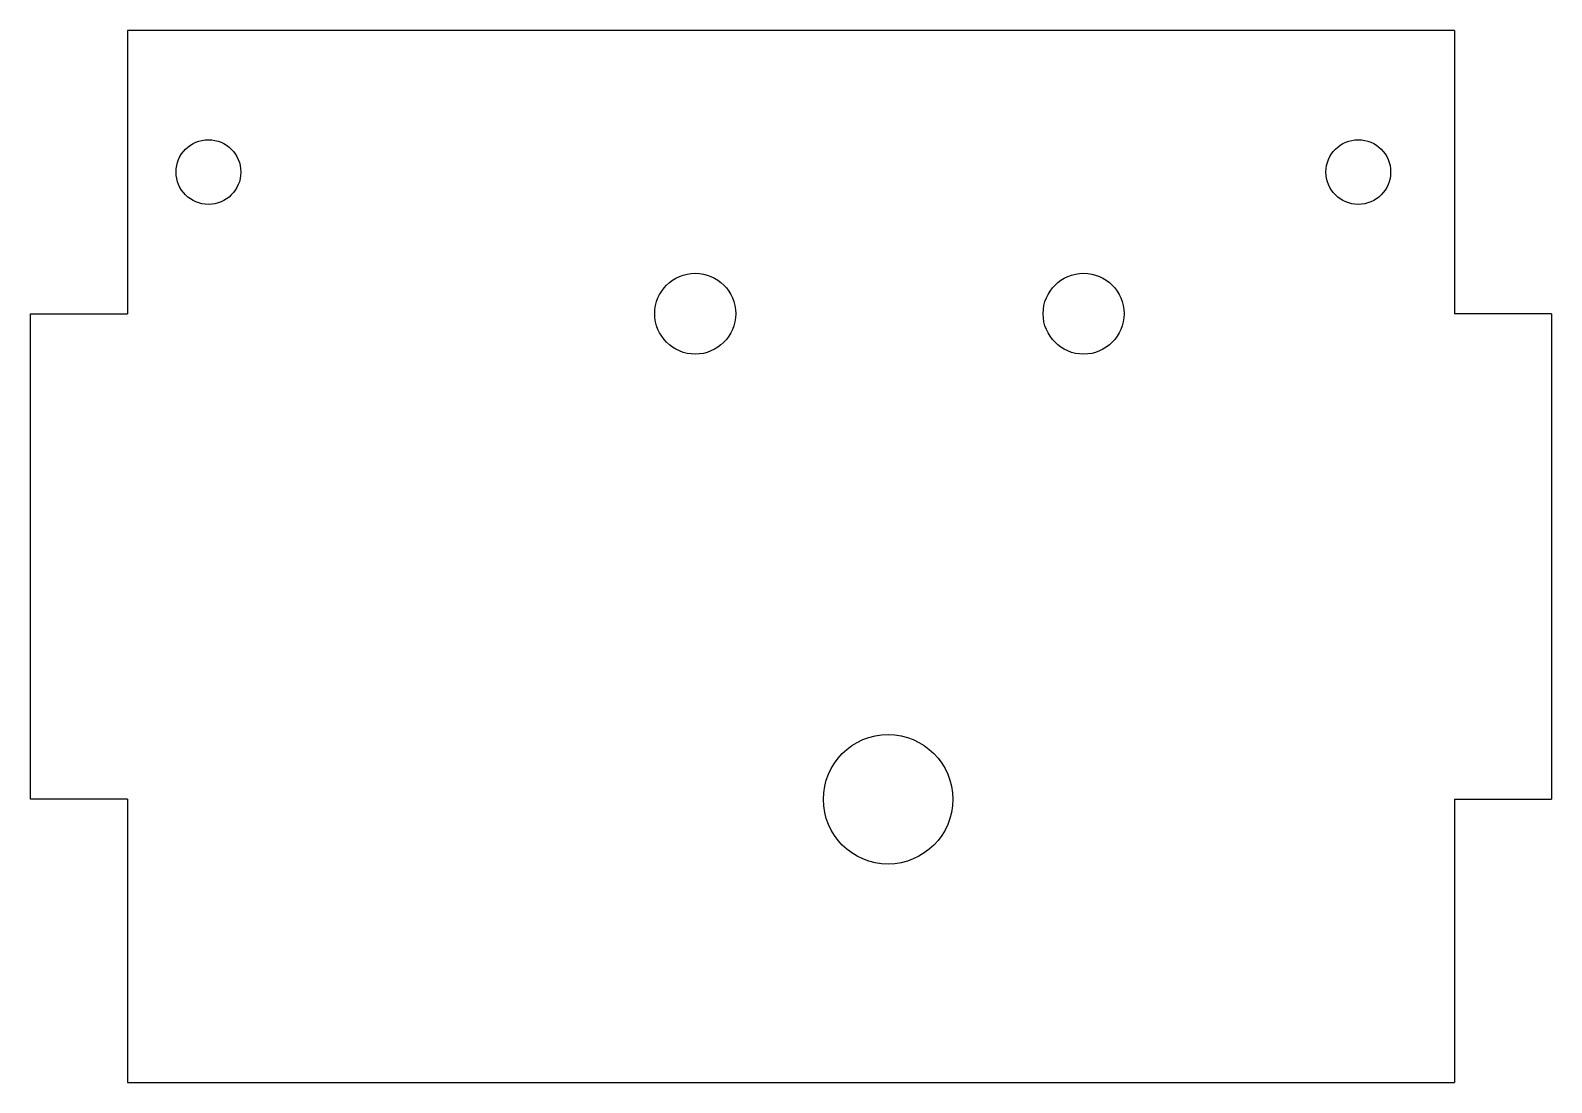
# Model space of a CAD drawing. Header units: millimetres. Extents: x -28 to 66, y 0 to 65.
import ezdxf

# ---------------------------------------------------------------- set-up
doc = ezdxf.new("R2010")
doc.units = ezdxf.units.MM

msp = doc.modelspace()

# ---------------------------------------------------------------- linework, layer by layer
at = {"color": 7, "linetype": 'Continuous', "lineweight": 25}
for p, q in [((60, 65), (-22, 65)), ((-22, 65), (-22, 47.5)), ((60, 65), (60, 47.5)), ((-28, 17.5), (-28, 47.5)), ((-28, 47.5), (-22, 47.5)), ((66, 47.5), (60, 47.5)), ((66, 47.5), (66, 17.5)), ((-22, 17.5), (-28, 17.5)), ((-22, 17.5), (-22, 0)), ((60, 17.5), (66, 17.5)), ((60, 17.5), (60, 0)), ((-22, 0), (60, 0))]:
    msp.add_line(p, q, dxfattribs=at)
for centre, radius in [((-17, 56.25), 2), ((54.056, 56.25), 2), ((13.082, 47.5), 2.5), ((37.082, 47.5), 2.5), ((25, 17.5), 4)]:
    msp.add_circle(centre, radius, dxfattribs=at)

doc.saveas('drawing.dxf')
